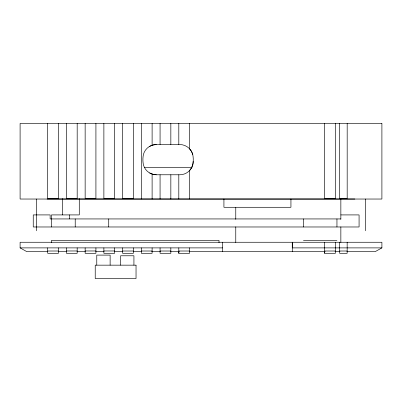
<?xml version="1.0" encoding="UTF-8"?>
<svg xmlns="http://www.w3.org/2000/svg" width="402" height="402" viewBox="0 0 402 402"><rect width="100%" height="100%" fill="white"/><g stroke="black" fill="none" stroke-linecap="round" stroke-linejoin="round"><path stroke-width="0.6" d="M189.573 247.888L189.573 253.31L178.805 253.31L178.815 251.587M335.434 242.26L335.434 253.31L324.665 253.31L324.726 251.587M189.287 170.85L191.417 168.071L192.754 164.84A26.442 26.442 0 0 0 192.754 154.484L191.417 151.252L189.287 148.474M47.552 251.642L26.803 251.642L20.1 247.888L20.1 242.26L381.9 242.26L381.9 247.888L375.197 251.642L346.911 251.642M149.65 146.343L152.886 145.006L156.353 144.549L179.81 144.549A13.402 13.402 0 0 1 192.754 154.484M47.114 199.035L354.886 199.035M144.429 167.669L192.091 167.669M149.65 172.976L152.886 174.317L156.353 174.775L179.81 174.775A13.402 13.402 0 0 0 193.211 161.368M340.851 214.914L359.076 214.914L359.076 226.979L33.245 226.979L33.245 214.914L50.134 214.914L50.134 218.939L340.851 218.939M303.445 240.381L336.951 240.381M20.1 247.888L222.582 247.888M381.9 247.888L292.279 247.888L292.279 242.26L292.279 251.642M47.682 251.014L58.456 251.014M66.415 250.974L77.184 250.974M85.149 250.974L95.917 250.974M103.877 250.974L114.645 250.974M122.61 251.014L133.379 251.014M141.338 251.014L152.112 251.014M160.071 251.014L170.84 251.014M178.805 251.014L189.573 251.014M324.665 251.014L335.434 251.014M339.64 251.014L347.162 251.014M58.22 251.642L66.375 251.642M77.038 251.642L85.194 251.642M95.857 251.642L104.012 251.642M114.681 251.642L122.836 251.642M133.499 251.642L141.655 251.642M151.695 251.642L160.473 251.642M170.513 251.642L179.297 251.642M189.332 251.642L325.193 251.642M334.982 251.642L340.007 251.642M58.406 123.439L58.456 198.462L47.682 198.462L47.682 123.439M365.649 199.035L365.649 230.768M347.182 123.439L347.182 198.462L339.64 198.462L339.64 123.439M347.162 242.26L347.162 253.31L339.64 253.31L339.64 242.26M340.851 198.804L340.851 219.397M340.851 226.884L340.851 242.486M336.951 218.939L336.951 226.979M335.434 123.439L335.434 198.462L324.665 198.462L324.665 123.439M324.665 242.26L324.665 253.31M303.445 218.939L303.445 226.979M290.937 199.035L290.937 207.291L223.924 207.291L223.924 199.035M235.768 207.507L235.768 219.371M235.768 226.869L235.768 242.486M222.582 242.26L222.582 251.642M219.015 242.682L219.015 240.381L51.471 240.381L51.471 242.682M189.573 123.439L189.573 148.846M189.573 170.473L189.573 198.965M178.805 123.439L178.805 144.549M178.805 174.775L178.805 198.965M178.805 247.888L178.805 253.31M170.84 123.439L170.84 144.549M170.84 174.775L170.84 199M170.84 247.888L170.84 253.31L160.071 253.31L160.071 247.888M160.071 123.439L160.071 144.549M160.071 174.775L160.071 199M152.112 123.439L152.112 145.328M152.112 173.996L152.112 199M152.112 247.888L152.112 253.31L141.338 253.31L141.338 247.888M141.338 123.439L141.338 199M133.926 265.159L133.926 255.778L120.565 255.778L120.565 265.159M133.379 123.439L133.379 198.462L122.61 198.462L122.61 123.439M133.379 247.888L133.379 253.31L122.61 253.31L122.61 247.888M114.645 123.439L114.645 198.462L103.877 198.462L103.877 123.439M114.645 247.888L114.645 253.31L103.877 253.31L103.877 247.888M110.133 265.159L110.133 255.104L96.771 255.104L96.771 265.159M108.726 218.939L108.726 226.979M95.917 123.439L95.917 198.462L85.149 198.462L85.149 123.439M95.917 247.888L95.917 253.31L85.149 253.31L85.149 247.888M79.284 198.633L79.284 214.914L51.471 214.914L51.471 226.979M77.184 123.439L77.184 198.462L66.415 198.462L66.415 123.439M77.184 247.888L77.184 253.31L66.415 253.31L66.415 247.888M75.219 218.939L75.219 226.979M69.702 214.914L69.702 218.939M62.531 198.633L62.531 214.914M58.456 247.888L58.456 253.31L47.682 253.31L47.682 247.888M36.351 199.035L36.351 230.768M156.353 174.775A13.402 13.402 0 0 1 143.408 164.84A26.442 26.442 0 0 1 143.408 154.484A13.402 13.402 0 0 1 156.353 144.549M381.9 123.439L20.1 123.439L20.1 199.035L381.9 199.035L381.9 123.439M136.037 265.159L95.224 265.159L95.224 278.561L136.037 278.561L136.037 265.159"/></g></svg>
